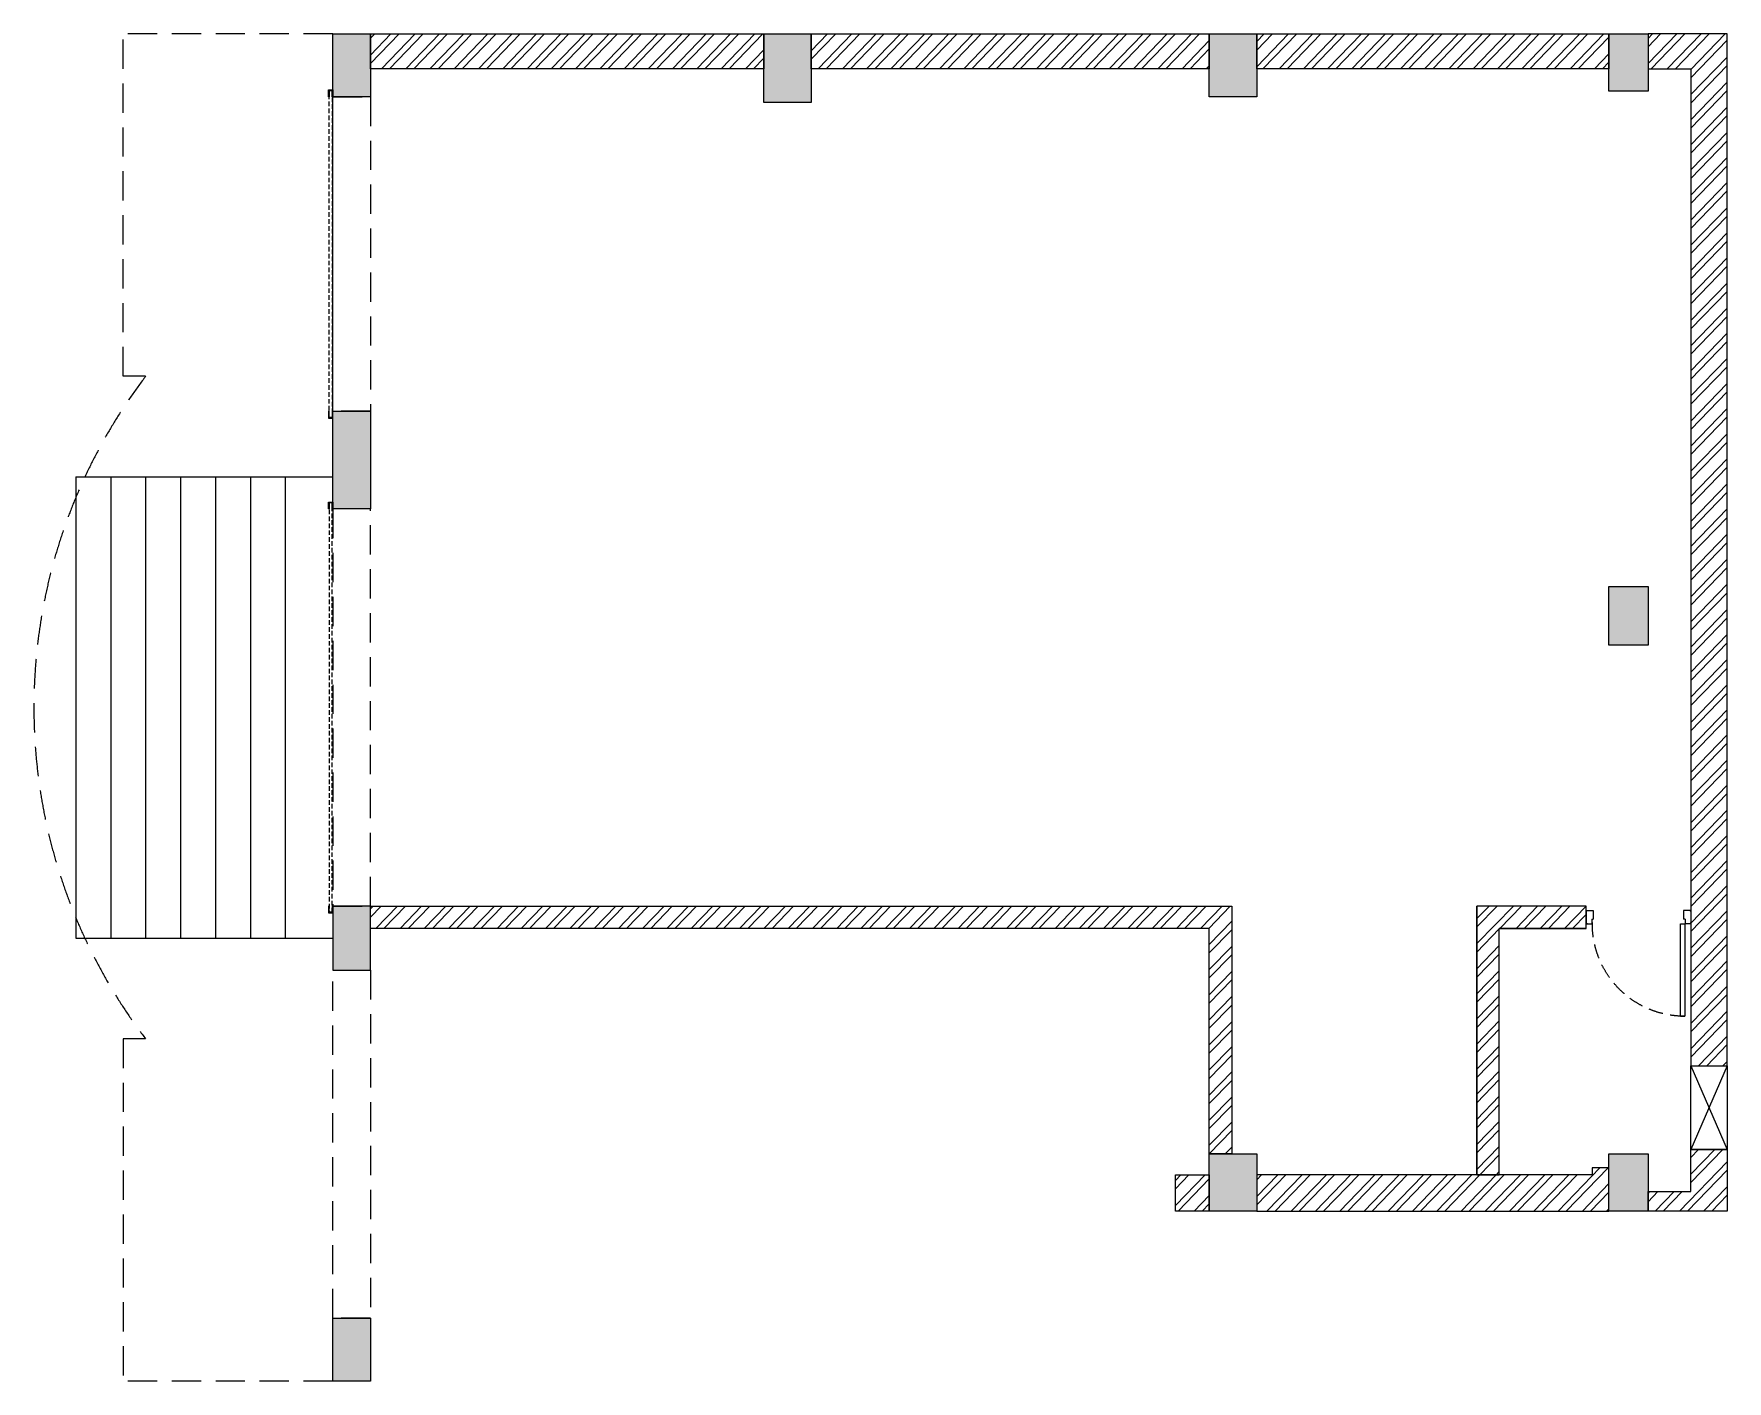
# Model space of a CAD drawing. Header units: feet. Extents: x -12122 to 0, y -1216 to 8425.
import ezdxf

# ---------------------------------------------------------------- set-up
doc = ezdxf.new("R2010")
doc.units = ezdxf.units.FT
doc.header["$LTSCALE"] = 33
doc.header["$MEASUREMENT"] = 0
for name, pattern in [('HIDDEN', [9.525, 6.35, -3.175]), ('HIDDEN2', [4.7625, 3.175, -1.5875]), ('HIDDENX2', [0.75, 0.5, -0.25])]:
    doc.linetypes.add(name, pattern=pattern)
for name, color, linetype, lineweight in [('A-shutter', 8, 'Continuous', 18), ('A-WALL HATCH', 251, 'Continuous', 0), ('beam', 90, 'Continuous', 9), ('column hatch', 5, 'Continuous', 0), ('Door', 2, 'Continuous', 13), ('LENS-DOOR', 34, 'Continuous', 20), ('rolling shutter', 1, 'Continuous', 5), ('Steps', 4, 'Continuous', 9)]:
    doc.layers.add(name, color=color, linetype=linetype, lineweight=lineweight)
doc.layers.add('A-WALL', color=1, linetype='Continuous')
doc.layers.add('column', color=10, linetype='Continuous')

# ---------------------------------------------------------------- blocks, each defined once
blk = doc.blocks.new('*U5')
at = {"layer": 'A-shutter', "color": 5, "ltscale": 10}
for points in [[(41036974, -1561539), (41036974, -1561544), (41036929, -1561544), (41036929, -1561564), (41036974, -1561564), (41036974, -1561569), (41036924, -1561569), (41036924, -1561539)], [(41039224, -1561539), (41039224, -1561544), (41039269, -1561544), (41039269, -1561564), (41039224, -1561564), (41039224, -1561569), (41039274, -1561569), (41039274, -1561539)]]:
    blk.add_lwpolyline(points, close=True, dxfattribs=at)
at = {"layer": 'A-shutter', "color": 5, "linetype": 'HIDDENX2', "ltscale": 2}
blk.add_lwpolyline([(41036929, -1561544), (41036929, -1561564), (41039269, -1561564), (41039269, -1561544)], close=True, dxfattribs=at)
blk = doc.blocks.new('*U6')
at = {"layer": 'A-shutter', "color": 5, "ltscale": 10}
for points in [[(41036974, -1561539), (41036974, -1561544), (41036929, -1561544), (41036929, -1561564), (41036974, -1561564), (41036974, -1561569), (41036924, -1561569), (41036924, -1561539)], [(41039815, -1561539), (41039815, -1561544), (41039860, -1561544), (41039860, -1561564), (41039815, -1561564), (41039815, -1561569), (41039865, -1561569), (41039865, -1561539)]]:
    blk.add_lwpolyline(points, close=True, dxfattribs=at)
at = {"layer": 'A-shutter', "color": 5, "linetype": 'HIDDENX2', "ltscale": 2}
blk.add_lwpolyline([(41036929, -1561544), (41036929, -1561564), (41039860, -1561564), (41039860, -1561544)], close=True, dxfattribs=at)
blk = doc.blocks.new('*U4')
at = {"layer": 'LENS-DOOR'}
for p, q in [((548122, 1779235), (548122, 1778574)), ((548122, 1779235), (548153, 1779235)), ((548153, 1778574), (548153, 1779235)), ((547447, 1778569), (547452, 1778569)), ((547447, 1778484), (547447, 1778569)), ((547452, 1778574), (547489, 1778574)), ((547452, 1778569), (547452, 1778574)), ((547489, 1778540), (547489, 1778574)), ((547489, 1778540), (547499, 1778540)), ((547499, 1778479), (547499, 1778540)), ((548122, 1778574), (548153, 1778574)), ((548145, 1778479), (548145, 1778540)), ((548156, 1778540), (548145, 1778540)), ((548192, 1778574), (548156, 1778574)), ((548156, 1778540), (548156, 1778574)), ((548192, 1778569), (548192, 1778574)), ((548197, 1778569), (548192, 1778569)), ((548197, 1778484), (548197, 1778569)), ((547447, 1778484), (547452, 1778484)), ((547452, 1778479), (547452, 1778484)), ((547452, 1778479), (547499, 1778479)), ((548192, 1778479), (548145, 1778479)), ((548192, 1778479), (548192, 1778484)), ((548197, 1778484), (548192, 1778484))]:
    blk.add_line(p, q, dxfattribs=at)
at = {"layer": 'LENS-DOOR', "color": 7, "linetype": 'HIDDEN2'}
blk.add_ellipse((548153, 1778574), major_axis=(-661, 0), ratio=1, start_param=-1.570791, end_param=0.051209, dxfattribs=at)

msp = doc.modelspace()

# ---------------------------------------------------------------- hatches: boundary and pattern name
at = {"layer": 'A-WALL HATCH'}
h = msp.add_hatch(dxfattribs=at)
h.set_pattern_fill('ANSI32', color=256, scale=333, angle=0.9716)
h.set_pattern_definition([(45.971575, (-3885225.56, 5461308.43), (-89.7845112, 86.7900177), []), (45.971575, (-3885166.7, 5461309.43), (-89.7845112, 86.7900177), [])])
h.paths.add_polyline_path([(-3950, 0), (-3707, 0), (-3707, 260), (-3950, 260)])
h.paths.add_polyline_path([(-6897, 8175), (-6897, 8425), (-9712, 8425), (-9712, 8175)])
h.paths.add_polyline_path([(-3707, 8175), (-3707, 8425), (-6557, 8425), (-6557, 8175)])
h.paths.add_polyline_path([(-3367, 8425), (-3367, 8175), (-846, 8175), (-846, 8425)])
h.paths.add_polyline_path([(-566, 8425), (-566, 8175), (-260, 8175), (-260, 1041), (0, 1041), (0, 8425)])
h.paths.add_polyline_path([(-260, 140), (-566, 140), (-566, 0), (0, 0), (0, 441), (-260, 441)])
h.paths.add_polyline_path([(-3367, 260), (-3367, 0), (-846, 0), (-846, 310), (-966, 310), (-966, 260)])
h.paths.add_polyline_path([(-1631, 2024), (-1010, 2024), (-1010, 2184), (-1791, 2184), (-1791, 260), (-1631, 260)])
h.paths.add_polyline_path([(-9712, 2184), (-9712, 2024), (-3707, 2024), (-3707, 410), (-3547, 410), (-3547, 2184)])
at = {"layer": 'column hatch'}
h = msp.add_hatch(color=251, dxfattribs=at)
h.dxf.hatch_style = 1
h.paths.add_polyline_path([(-9982, -766), (-9712, -766), (-9712, -1216), (-9982, -1216)])
h.paths.add_polyline_path([(-9712, 2184), (-9982, 2184), (-9982, 1724), (-9712, 1724)])
h.paths.add_polyline_path([(-9982, 5725), (-9712, 5725), (-9712, 5025), (-9982, 5025)])
h.paths.add_polyline_path([(-9982, 8425), (-9712, 8425), (-9712, 7975), (-9982, 7975)])
h.paths.add_polyline_path([(-6897, 8425), (-6557, 8425), (-6557, 7935), (-6897, 7935)])
h.paths.add_polyline_path([(-3707, 8425), (-3367, 8425), (-3367, 7975), (-3707, 7975)])
h.paths.add_polyline_path([(-566, 8015), (-846, 8015), (-846, 8425), (-566, 8425)])
h.paths.add_polyline_path([(-846, 4470), (-566, 4470), (-566, 4050), (-846, 4050)])
h.paths.add_polyline_path([(-566, 0), (-846, 0), (-846, 410), (-566, 410)])
h.paths.add_polyline_path([(-3707, 410), (-3367, 410), (-3367, 0), (-3707, 0)])

# ---------------------------------------------------------------- linework, layer by layer
at = {"layer": 'A-WALL'}
for p, q in [((-1791, 260), (-1791, 2184)), ((-1010, 2184), (-1791, 2184)), ((-1010, 2024), (-1010, 2184)), ((-1631, 260), (-1631, 2024)), ((-1010, 2024), (-1631, 2024)), ((-260, 1041), (0, 1041)), ((-260, 1041), (0, 441)), ((0, 1041), (-260, 441))]:
    msp.add_line(p, q, dxfattribs=at)
for points in [[(-6897, 8175), (-9712, 8175), (-9712, 8425), (-6897, 8425)], [(-3707, 8175), (-6557, 8175), (-6557, 8425), (-3707, 8425)], [(-846, 8175), (-3367, 8175), (-3367, 8425), (-846, 8425)], [(0, 1041), (0, 8425), (-566, 8425), (-566, 8175), (-260, 8175), (-260, 1041)], [(-9712, 2184), (-3547, 2184), (-3547, 410), (-3707, 410), (-3707, 2024), (-9712, 2024)], [(-1631, 260), (-1631, 2024), (-1010, 2024), (-1010, 2184), (-1791, 2184), (-1791, 260)], [(-260, 1041), (0, 1041), (0, 441), (-260, 441)], [(-566, 140), (-260, 140), (-260, 441), (0, 441), (0, 0), (-566, 0)], [(-3950, 260), (-3707, 260), (-3707, 0), (-3950, 0)], [(-846, 310), (-966, 310), (-966, 260), (-3367, 260), (-3367, 0), (-846, 0)]]:
    msp.add_lwpolyline(points, close=True, dxfattribs=at)
at = {"layer": 'beam', "linetype": 'HIDDEN'}
for p, q in [((-11482, 5975), (-11482, 8425)), ((-9982, 8425), (-11482, 8425)), ((-11322, 5975), (-11482, 5975)), ((-11482, 1234), (-11482, -1216)), ((-11322, 1234), (-11482, 1234)), ((-9982, -1216), (-11482, -1216))]:
    msp.add_line(p, q, dxfattribs=at)
for points in [[(-9712, 5725), (-9982, 5725), (-9982, 7975), (-9712, 7975)], [(-9712, 5025), (-9982, 5025), (-9982, 2184), (-9712, 2184)], [(-9712, -766), (-9982, -766), (-9982, 1724), (-9712, 1724)]]:
    msp.add_lwpolyline(points, close=True, dxfattribs=at)
msp.add_arc((-8210, 3604), 3912, 142.7028, 217.2972, dxfattribs=at)
at = {"layer": 'column'}
for points in [[(-9982, 8425), (-9712, 8425), (-9712, 7975), (-9982, 7975)], [(-6897, 8425), (-6557, 8425), (-6557, 7935), (-6897, 7935)], [(-3707, 8425), (-3367, 8425), (-3367, 7975), (-3707, 7975)], [(-566, 8015), (-846, 8015), (-846, 8425), (-566, 8425)], [(-9982, 5725), (-9712, 5725), (-9712, 5025), (-9982, 5025)], [(-846, 4470), (-566, 4470), (-566, 4050), (-846, 4050)], [(-9712, 2184), (-9982, 2184), (-9982, 1724), (-9712, 1724)], [(-3707, 410), (-3367, 410), (-3367, 0), (-3707, 0)], [(-566, 0), (-846, 0), (-846, 410), (-566, 410)], [(-9982, -766), (-9712, -766), (-9712, -1216), (-9982, -1216)]]:
    msp.add_lwpolyline(points, close=True, dxfattribs=at)
at = {"layer": 'Steps'}
for p, q in [((-9982, 5725), (-9982, 7975)), ((-11822, 5255), (-9982, 5255)), ((-11822, 5255), (-11822, 1954)), ((-11572, 5255), (-11572, 1954)), ((-11322, 5255), (-11322, 1954)), ((-11072, 5255), (-11072, 1954)), ((-10822, 5255), (-10822, 1954)), ((-10572, 5255), (-10572, 1954)), ((-10322, 5255), (-10322, 1954)), ((-11822, 1954), (-9982, 1954))]:
    msp.add_line(p, q, dxfattribs=at)

# ---------------------------------------------------------------- block references
at = {"layer": 'Door', "xscale": -1, "rotation": 180}
msp.add_blockref('*U4', (-548457, 1780630), dxfattribs=at)
at = {"layer": 'rolling shutter', "color": 2, "xscale": -1, "rotation": 270}
msp.add_blockref('*U5', (1551557, -41031249), dxfattribs=at)
at = {"layer": 'rolling shutter', "color": 2, "rotation": 270}
msp.add_blockref('*U6', (1551557, 41041999), dxfattribs=at)

doc.saveas('drawing.dxf')
